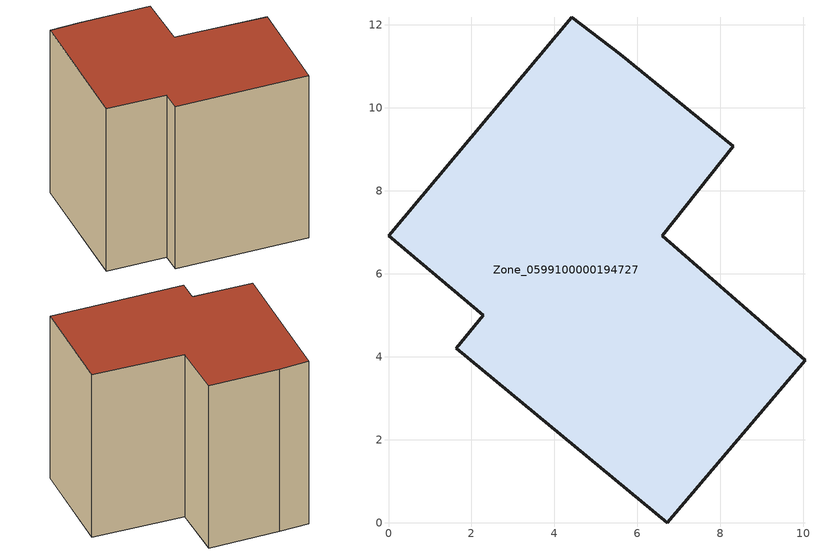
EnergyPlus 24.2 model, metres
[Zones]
Zone_0599100000194727
 floor ground (C_G): 2.29,5 0,6.92 4.42,12.18 5.59,11.29 8.31,9.07 6.6,6.92 10.04,3.92 6.72,0 1.63,4.21 z0
 wall outside (C_F): 8.31,9.07 5.59,11.29 4.42,12.18 0,6.92 2.29,5 1.63,4.21 6.72,0 10.04,3.92 6.6,6.92 8.31,9.07 z0:8.97
 roof outside (C_R): 1.63,4.21 6.72,0 10.04,3.92 6.6,6.92 8.31,9.07 5.59,11.29 4.42,12.18 0,6.92 2.29,5 z8.97
[BUILDING]
Pand.0599100000194727: North Axis=0; Terrain=City; Loads Convergence Tolerance Value=0.04; Temperature Convergence Tolerance Value=0.4; Solar Distribution=FullExterior; Maximum Number of Warmup Days=25; Minimum Number of Warmup Days=1
[Site:Location]
Rotterdam.The.Hague.AP_ZH_NLD Design_Conditions: Latitude=51.96; Longitude=4.45; Time Zone=1; Elevation=-4.5
[SITE:GROUNDTEMPERATURE:BUILDINGSURFACE]
18, 18, 18, 18, 18, 18, 18, 18, 18, 18, 18, 18
[MATERIAL] Thermal Absorptance=0.9; Solar Absorptance=0.7; Visible Absorptance=0.7
Name | Roughness | Thickness | Conductivity | Density | Specific Heat
G.TI.1946 | MediumSmooth | 0.15 | 1 | 540 | 1210
F.TI.1946 | Rough | 0.3 | 0.857143 | 1920 | 840
R.TI.1946 | MediumRough | 0.2 | 0.1 | 1500 | 1000
[CONSTRUCTION]
C_G: G.TI.1946
C_F: F.TI.1946
C_R: R.TI.1946
[ZONE]
Zone_0599100000194727: Type=1; Multiplier=1; Ceiling Height=Autocalculate; Volume=Autocalculate; Floor Area=autocalculate; Part of Total Floor Area=Yes
[ZONEINFILTRATION:DESIGNFLOWRATE]
Infil_Zone_0599100000194727: Zone or ZoneList or Space or SpaceList=Zone_0599100000194727; Schedule=AlwaysOn; Design Flow Rate Calculation Method=Flow/Area; Flow Rate per Floor Area=0.003; Constant Term Coefficient=1; Temperature Term Coefficient=0; Velocity Term Coefficient=0; Velocity Squared Term Coefficient=0
[HVACTEMPLATE:ZONE:IDEALLOADSAIRSYSTEM]
Zone_0599100000194727: Maximum Heating Supply Air Temperature=50; Minimum Cooling Supply Air Temperature=13; Maximum Heating Supply Air Humidity Ratio=0.0156; Minimum Cooling Supply Air Humidity Ratio=0.0077; Heating Limit=NoLimit; Cooling Limit=NoLimit; Dehumidification Control Type=ConstantSensibleHeatRatio; Cooling Sensible Heat Ratio=0.7; Dehumidification Setpoint=60; Humidification Control Type=None; Humidification Setpoint=30; Outdoor Air Method=None; Outdoor Air Flow Rate per Person=0.00944; Outdoor Air Flow Rate per Zone Floor Area=0; Outdoor Air Flow Rate per Zone=0; Demand Controlled Ventilation Type=None; Outdoor Air Economizer Type=NoEconomizer; Heat Recovery Type=None; Sensible Heat Recovery Effectiveness=0.7; Latent Heat Recovery Effectiveness=0.65
[ZONECONTROL:THERMOSTAT]
ThermostatControl_Zone_0599100000194727: Zone or ZoneList=Zone_0599100000194727; Control Type Schedule=DualSetpointControlType; Control 1=Thermostat_Zone_0599100000194727; Temperature Difference Between Cutout And Setpoint=0
[THERMOSTATSETPOINT:DUALSETPOINT]
Thermostat_Zone_0599100000194727: Heating Setpoint Temperature Schedule=HeatingSetpoint_Zone_0599100000194727; Cooling Setpoint Temperature Schedule=CoolingSetpoint_Zone_0599100000194727
[SCHEDULE:COMPACT]
HeatingSetpoint_Zone_0599100000194727: Through: 12/31, For: AllDays, Until: 24:00, 21
CoolingSetpoint_Zone_0599100000194727: Through: 12/31, For: AllDays, Until: 24:00, 24
DualSetpointControlType: Through: 12/31, For: AllDays, Until: 24:00, 4
AlwaysOn: Through: 12/31, For: AllDays, Until: 24:00, 1
